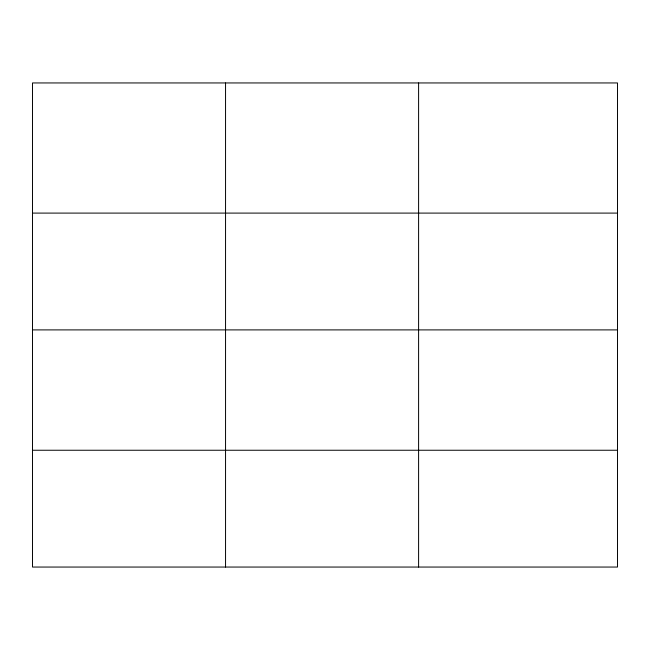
<?xml version="1.0" encoding="UTF-8"?>
<svg xmlns="http://www.w3.org/2000/svg" width="650" height="650" viewBox="0 0 650 650"><rect width="100%" height="100%" fill="white"/><g stroke="black" fill="none" stroke-linecap="round" stroke-linejoin="round"><path stroke-width="0.97" d="M617.5 329.899L617.5 82.948L32.5 82.948L32.5 567.052L617.5 567.052L617.5 329.899L32.5 329.899M32.5 213.094L617.5 213.094M32.5 450.247L617.5 450.247M418.6 82.948L418.6 567.052M225.55 82.948L225.55 567.052"/></g></svg>
